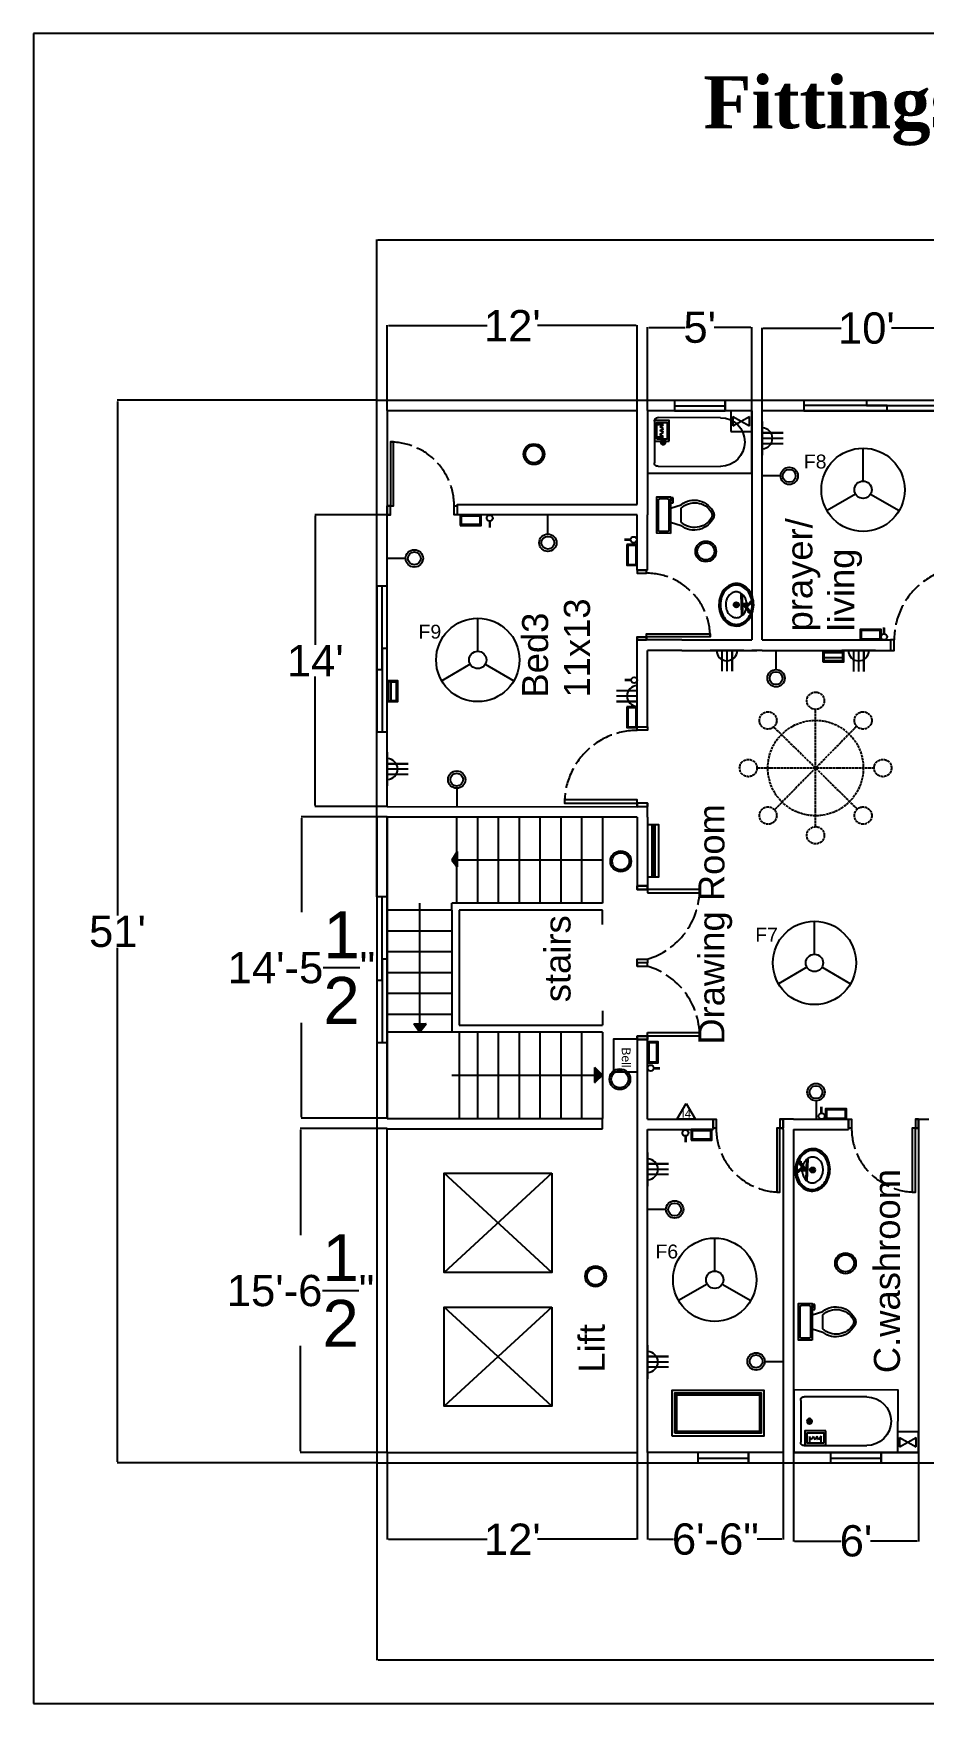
# Model space of a CAD drawing. Header units: inches. Extents: x -412 to 20037, y 548 to 16595.
# Drawn here: x 4946 to 5459, y 10274 to 11236 of the extents above; entities that cross this region are included whole.
import ezdxf
from ezdxf.enums import TextEntityAlignment as Align

# ---------------------------------------------------------------- set-up
doc = ezdxf.new("R2010")
doc.units = ezdxf.units.IN
doc.header["$MEASUREMENT"] = 0
doc.linetypes.add('ACAD_ISO02W100', pattern=[15, 12, -3])
doc.layers.get('Defpoints').update_dxf_attribs({"color": 6})
for name, color, linetype in [('bath', 4, 'Continuous'), ('light_dwgmodels.com', 250, 'ACAD_ISO02W100'), ('www.linecad.com', 7, 'Continuous')]:
    doc.layers.add(name, color=color, linetype=linetype)
doc.layers.add('block cover', color=7, linetype='Continuous', lineweight=30)
doc.layers.add('text', color=140, linetype='Continuous', lineweight=9)
doc.styles.add('Arial', font='arial.ttf')
doc.styles.get("Standard").update_dxf_attribs({"font": 'arial.ttf'})
doc.dimstyles.new('Copy of civil layout', dxfattribs={"dimtxt": 18, "dimasz": 0.625, "dimexe": 0.18, "dimexo": 0.0625, "dimgap": 0.09, "dimtad": 0, "dimtih": 1, "dimtoh": 1, "dimdec": 1, "dimzin": 0, "dimdsep": 46, "dimlunit": 4, "dimtxsty": 'Standard', "dimcen": 0.09, "dimclrd": 6, "dimclre": 256, "dimclrt": 256, "dimadec": 0, "dimazin": 0, "dimtfac": 1.5, "dimtdec": 1, "dimtofl": 0, "dimtmove": 0, "dimatfit": 0, "dimfxl": 1, "dimtolj": 1, "dimtzin": 0, "dimlwe": -1, "dimarcsym": 0})
pattern_1 = [(315, (5134.6176, 11022.71422), (0.091289, 0.091289), [])]

# ---------------------------------------------------------------- blocks, each defined once
blk = doc.blocks.new('Bath Tub - 26 x 60 in.')
for p, q in [((8, -18), (10, -18)), ((9, -17), (9, -19))]:
    blk.add_line(p, q)
blk.add_lwpolyline([(0, -36), (0, 0), (60, 0), (60, -36)], close=True)
for points in [[(4, -30), (4, -6)], [(6, -4), (42, -4)], [(42, -32), (6, -32)]]:
    blk.add_lwpolyline(points)
for radius in [1.5, 1]:
    blk.add_circle((9, -18), radius)
for centre, radius, start, end in [((5.75, -5.75), 1.77, 81.8699, 188.1301), ((42, -18), 14, 270, 90), ((5.75, -30.25), 1.77, 171.8699, 278.1301)]:
    blk.add_arc(centre, radius, start, end)
blk = doc.blocks.new('Toilet - top')
for p, q in [((-10, -8.5), (-8, -8.5)), ((-10, -9.5), (-10, -8.5)), ((-7, -9.5), (-10, -9.5)), ((-8, -8.5), (-8, -8)), ((-7, -8), (-7, -9.5)), ((-4, -8), (-6, -14)), ((4, -8), (6, -14)), ((9.5, -6), (9.5, -2)), ((4, -14), (-4, -14))]:
    blk.add_line(p, q)
blk.add_lwpolyline([(10.5, -8), (10.5, 0), (-10.5, 0), (-10.5, -8)], close=True)
for points in [[(-9.5, -2), (-9.5, -6)], [(8.5, -1), (-8.5, -1)], [(-8.5, -7), (8.5, -7)]]:
    blk.add_lwpolyline(points)
for centre, radius, start, end in [((-8.62, -1.88), 0.884, 81.8699, 188.1301), ((-8.62, -6.12), 0.884, 171.8699, 278.1301), ((8.62, -1.88), 0.884, 351.8699, 98.1301), ((8.62, -6.12), 0.884, 261.8699, 8.1301), ((3.52, -21.58), 12.17, 141.46911, 247.97143), ((4.2, -21.82), 11.33, 136.36773, 238.94682), ((-3.52, -21.58), 12.17, 292.02843, 38.53071), ((-4.2, -21.82), 11.33, 301.05301, 43.63209), ((0, -27.88), 4, 245.73182, 294.26817), ((0, -29), 4, 254.86053, 285.13947)]:
    blk.add_arc(centre, radius, start, end)
blk = doc.blocks.new('Sink - Oval top')
for p, q in [((-1, 0), (1, 0)), ((0, 1), (0, -1))]:
    blk.add_line(p, q)
at = {"linetype": 'Continuous'}
for points in [[(-12.23, 0.39, 0.117634), (-11.46, -3.36, 0.104469), (-8.88, -6.8, 0.090016), (-5.08, -9.07, 0.08192), (-0.32, -10.02, 0.08192), (4.49, -9.38, 0.090016), (8.42, -7.36, 0.104469), (11.22, -4.09, 0.117634), (12.23, -0.39, 0.117634), (11.46, 3.36, 0.104469), (8.88, 6.8, 0.090016), (5.08, 9.07, 0.08192), (0.32, 10.02, 0.08192), (-4.49, 9.38, 0.090016), (-8.42, 7.36, 0.104469), (-11.22, 4.09, 0.117634)], [(-11.29, 0.16, 0.118622), (-10.52, -3.25, 0.104678), (-8.07, -6.36, 0.089562), (-4.54, -8.37, 0.081185), (-0.13, -9.15, 0.081185), (4.3, -8.49, 0.089562), (7.89, -6.58, 0.104678), (10.42, -3.55, 0.118622), (11.29, -0.16, 0.118622), (10.52, 3.25, 0.104678), (8.07, 6.36, 0.089562), (4.54, 8.37, 0.081185), (0.13, 9.15, 0.081185), (-4.3, 8.49, 0.089562), (-7.89, 6.58, 0.104678), (-10.42, 3.55, 0.118622)], [(-7.42, 0.08, 0.118283), (-6.91, -2.17, 0.104607), (-5.29, -4.21, 0.089718), (-2.97, -5.53, 0.081436), (-0.07, -6.04, 0.081436), (2.84, -5.59, 0.089718), (5.2, -4.33, 0.104607), (6.86, -2.32, 0.118283), (7.42, -0.08, 0.118283), (6.91, 2.17, 0.104607), (5.29, 4.21, 0.089718), (2.97, 5.53, 0.081436), (0.07, 6.04, 0.081436), (-2.84, 5.59, 0.089718), (-5.2, 4.33, 0.104607), (-6.86, 2.32, 0.118283)]]:
    blk.add_lwpolyline(points, format="xyb", close=True, dxfattribs=at)
for radius in [1.5, 1]:
    blk.add_circle((0, 0), radius)
blk = doc.blocks.new('Faucet - single handle front')
for p, q in [((-2, 6), (-2, 5.5)), ((-1, 6), (-2, 6)), ((-0.5, 4), (-2, 5.5)), ((-2, 5.5), (-1, 5.5)), ((-1, 5.5), (-1, 6)), ((0.5, 4), (-1, 6)), ((-1, 5.5), (0.5, 4)), ((-0.75, 3), (0.75, 3)), ((-0.75, 0.5), (-0.75, 3)), ((-0.75, 1), (0.75, 1)), ((-0.5, 4), (0.5, 4)), ((-0.25, 2), (3.75, 5)), ((3.75, 4.5), (-0.25, 1.5)), ((-0.25, 1.5), (-0.25, 2)), ((0.75, 1.5), (-0.25, 1.5)), ((0.75, 1.5), (4.08742, 4.003)), ((0.75, 3), (0.75, 2.7386)), ((0.75, 1.5), (0.75, 0.5)), ((3.75, 4.5), (3.75, 5)), ((3.75, 5), (4.75, 5)), ((3.75, 4), (3.75, 4.5)), ((4.75, 4.5), (3.75, 4.5)), ((4.75, 4), (3.75, 4)), ((4.75, 5), (4.75, 4.5)), ((4.75, 4.5), (4.75, 4))]:
    blk.add_line(p, q)
blk.add_lwpolyline([(-6, 0), (-6, 0.5), (6, 0.5), (6, 0)], close=True)
for centre, start, end in [((1.25426, 3.0302), 151.0646, 180.8629), ((-1.25426, 3.0302), 359.1371, 28.93536)]:
    blk.add_arc(centre, 2.00448, start, end)
blk = doc.blocks.new('chandelier')
at = {"color": 0}
for p, q in [((0, -270), (0, 270)), ((192.6, -189.3), (-192.6, 189.3)), ((189.3, 192.6), (-189.3, -192.6)), ((270, 0), (-270, 0))]:
    blk.add_line(p, q, dxfattribs=at)
for centre, radius in [((0, 310), 40), ((-219.2, 219.2), 40), ((219.2, 219.2), 40), ((0, 0), 220), ((-310, 0), 40), ((310, 0), 40), ((-219.2, -219.2), 40), ((219.2, -219.2), 40), ((0, -310), 40)]:
    blk.add_circle(centre, radius, dxfattribs=at)
blk = doc.blocks.new('*D99')
at = {"transparency": 16777216}
for p, q in [((5143.5, 11024.2), (5143.5, 11116.82)), ((5959.5, 11024.2), (5959.5, 11116.82))]:
    blk.add_line(p, q, dxfattribs=at)
at = {"color": 6, "lineweight": -2, "transparency": 16777216}
for p, q in [((5144.12, 11116.64), (5536.09, 11116.64)), ((5958.88, 11116.64), (5566.91, 11116.64))]:
    blk.add_line(p, q, dxfattribs=at)
at = {"color": 6, "transparency": 16777216}
for points in [[(5144.12, 11116.74), (5144.12, 11116.53), (5143.5, 11116.64)], [(5958.88, 11116.74), (5958.88, 11116.53), (5959.5, 11116.64)]]:
    blk.add_solid(points, dxfattribs=at)
at = {"layer": 'Defpoints', "color": 0, "transparency": 16777216}
for p in [(5959.5, 11116.64), (5143.5, 11024.14), (5959.5, 11024.14)]:
    blk.add_point(p, dxfattribs=at)
at = {"transparency": 16777216, "insert": (5551.5, 11116.64), "char_height": 18, "attachment_point": 5}
blk.add_mtext("\\A1;68'", dxfattribs=at)
blk = doc.blocks.new('*D221')
at = {"transparency": 16777216}
for p, q in [((5143.44, 11024.2), (4993.82, 11024.2)), ((5143.44, 10412.2), (4993.82, 10412.2))]:
    blk.add_line(p, q, dxfattribs=at)
at = {"color": 6, "lineweight": -2, "transparency": 16777216}
for p, q in [((4994, 11023.58), (4994, 10727.48)), ((4994, 10412.83), (4994, 10708.92))]:
    blk.add_line(p, q, dxfattribs=at)
at = {"color": 6, "transparency": 16777216}
for points in [[(4993.9, 11023.58), (4994.1, 11023.58), (4994, 11024.2)], [(4993.9, 10412.83), (4994.1, 10412.83), (4994, 10412.2)]]:
    blk.add_solid(points, dxfattribs=at)
at = {"layer": 'Defpoints', "color": 0, "transparency": 16777216}
for p in [(5143.5, 11024.2), (4994, 10412.2), (5143.5, 10412.2)]:
    blk.add_point(p, dxfattribs=at)
at = {"transparency": 16777216, "insert": (4994, 10718.2), "char_height": 18, "attachment_point": 5}
blk.add_mtext("\\A1;51'", dxfattribs=at)
blk = doc.blocks.new('*D222')
at = {"transparency": 16777216}
for p, q in [((5149.44, 10958.2), (5107.82, 10958.2)), ((5149.44, 10790.2), (5107.82, 10790.2))]:
    blk.add_line(p, q, dxfattribs=at)
at = {"color": 6, "lineweight": -2, "transparency": 16777216}
for p, q in [((5108, 10957.58), (5108, 10883.33)), ((5108, 10790.83), (5108, 10865.07))]:
    blk.add_line(p, q, dxfattribs=at)
at = {"color": 6, "transparency": 16777216}
for points in [[(5107.9, 10957.58), (5108.1, 10957.58), (5108, 10958.2)], [(5107.9, 10790.83), (5108.1, 10790.83), (5108, 10790.2)]]:
    blk.add_solid(points, dxfattribs=at)
at = {"layer": 'Defpoints', "color": 0, "transparency": 16777216}
for p in [(5149.5, 10958.2), (5108, 10790.2), (5149.5, 10790.2)]:
    blk.add_point(p, dxfattribs=at)
at = {"transparency": 16777216, "insert": (5108, 10874.2), "char_height": 18, "attachment_point": 5}
blk.add_mtext("\\A1;14'", dxfattribs=at)
blk = doc.blocks.new('*D223')
at = {"transparency": 16777216}
for p, q in [((5149.44, 10784.2), (5099.82, 10784.2)), ((5149.44, 10610.69), (5099.82, 10610.69))]:
    blk.add_line(p, q, dxfattribs=at)
at = {"color": 6, "lineweight": -2, "transparency": 16777216}
for p, q in [((5100, 10783.57), (5100, 10729.3)), ((5100, 10611.31), (5100, 10665.59))]:
    blk.add_line(p, q, dxfattribs=at)
at = {"color": 6, "transparency": 16777216}
for points in [[(5099.9, 10783.57), (5100.1, 10783.57), (5100, 10784.2)], [(5099.9, 10611.31), (5100.1, 10611.31), (5100, 10610.69)]]:
    blk.add_solid(points, dxfattribs=at)
at = {"layer": 'Defpoints', "color": 0, "transparency": 16777216}
for p in [(5149.5, 10784.2), (5100, 10610.69), (5149.5, 10610.69)]:
    blk.add_point(p, dxfattribs=at)
at = {"transparency": 16777216, "insert": (5100, 10697.44), "char_height": 18, "attachment_point": 5}
blk.add_mtext('\\A1;14\'-5{\\H1.5x;\\S1/2;}"', dxfattribs=at)
blk = doc.blocks.new('*D224')
at = {"transparency": 16777216}
for p, q in [((5149.44, 10604.69), (5099.32, 10604.69)), ((5149.44, 10418.2), (5099.32, 10418.2))]:
    blk.add_line(p, q, dxfattribs=at)
at = {"color": 6, "lineweight": -2, "transparency": 16777216}
for p, q in [((5099.5, 10604.06), (5099.5, 10543.3)), ((5099.5, 10418.83), (5099.5, 10479.59))]:
    blk.add_line(p, q, dxfattribs=at)
at = {"color": 6, "transparency": 16777216}
for points in [[(5099.4, 10604.06), (5099.6, 10604.06), (5099.5, 10604.69)], [(5099.4, 10418.83), (5099.6, 10418.83), (5099.5, 10418.2)]]:
    blk.add_solid(points, dxfattribs=at)
at = {"layer": 'Defpoints', "color": 0, "transparency": 16777216}
for p in [(5149.5, 10604.69), (5099.5, 10418.2), (5149.5, 10418.2)]:
    blk.add_point(p, dxfattribs=at)
at = {"transparency": 16777216, "insert": (5099.5, 10511.44), "char_height": 18, "attachment_point": 5}
blk.add_mtext('\\A1;15\'-6{\\H1.5x;\\S1/2;}"', dxfattribs=at)
blk = doc.blocks.new('*D225')
at = {"transparency": 16777216}
for p, q in [((5149.5, 11018.26), (5149.5, 11067.38)), ((5293.5, 11018.26), (5293.5, 11067.38))]:
    blk.add_line(p, q, dxfattribs=at)
at = {"color": 6, "lineweight": -2, "transparency": 16777216}
for p, q in [((5150.13, 11067.2), (5206.98, 11067.2)), ((5292.88, 11067.2), (5236.02, 11067.2))]:
    blk.add_line(p, q, dxfattribs=at)
at = {"color": 6, "transparency": 16777216}
for points in [[(5150.13, 11067.3), (5150.13, 11067.1), (5149.5, 11067.2)], [(5292.88, 11067.3), (5292.88, 11067.1), (5293.5, 11067.2)]]:
    blk.add_solid(points, dxfattribs=at)
at = {"layer": 'Defpoints', "color": 0, "transparency": 16777216}
for p in [(5293.5, 11067.2), (5149.5, 11018.2), (5293.5, 11018.2)]:
    blk.add_point(p, dxfattribs=at)
at = {"transparency": 16777216, "insert": (5221.5, 11067.2), "char_height": 18, "attachment_point": 5}
blk.add_mtext("\\A1;12'", dxfattribs=at)
blk = doc.blocks.new('*D226')
at = {"transparency": 16777216}
for p, q in [((5299.5, 11018.26), (5299.5, 11066.38)), ((5359.5, 11018.26), (5359.5, 11066.38))]:
    blk.add_line(p, q, dxfattribs=at)
at = {"color": 6, "lineweight": -2, "transparency": 16777216}
for p, q in [((5300.13, 11066.2), (5321.13, 11066.2)), ((5358.88, 11066.2), (5337.87, 11066.2))]:
    blk.add_line(p, q, dxfattribs=at)
at = {"color": 6, "transparency": 16777216}
for points in [[(5300.13, 11066.3), (5300.13, 11066.1), (5299.5, 11066.2)], [(5358.88, 11066.3), (5358.88, 11066.1), (5359.5, 11066.2)]]:
    blk.add_solid(points, dxfattribs=at)
at = {"layer": 'Defpoints', "color": 0, "transparency": 16777216}
for p in [(5359.5, 11066.2), (5299.5, 11018.2), (5359.5, 11018.2)]:
    blk.add_point(p, dxfattribs=at)
at = {"transparency": 16777216, "insert": (5329.5, 11066.2), "char_height": 18, "attachment_point": 5}
blk.add_mtext("\\A1;5'", dxfattribs=at)
blk = doc.blocks.new('*D227')
at = {"transparency": 16777216}
for p, q in [((5365.5, 11018.26), (5365.5, 11065.88)), ((5485.49, 11018.26), (5485.49, 11065.88))]:
    blk.add_line(p, q, dxfattribs=at)
at = {"color": 6, "lineweight": -2, "transparency": 16777216}
for p, q in [((5366.13, 11065.7), (5410.98, 11065.7)), ((5484.87, 11065.7), (5440.01, 11065.7))]:
    blk.add_line(p, q, dxfattribs=at)
at = {"color": 6, "transparency": 16777216}
for points in [[(5366.13, 11065.8), (5366.13, 11065.6), (5365.5, 11065.7)], [(5484.87, 11065.8), (5484.87, 11065.6), (5485.49, 11065.7)]]:
    blk.add_solid(points, dxfattribs=at)
at = {"layer": 'Defpoints', "color": 0, "transparency": 16777216}
for p in [(5485.49, 11065.7), (5365.5, 11018.2), (5485.49, 11018.2)]:
    blk.add_point(p, dxfattribs=at)
at = {"transparency": 16777216, "insert": (5425.5, 11065.7), "char_height": 18, "attachment_point": 5}
blk.add_mtext("\\A1;10'", dxfattribs=at)
blk = doc.blocks.new('*D230')
at = {"transparency": 16777216}
for p, q in [((5149.5, 10418.14), (5149.5, 10368.02)), ((5293.5, 10418.14), (5293.5, 10368.02))]:
    blk.add_line(p, q, dxfattribs=at)
at = {"color": 6, "lineweight": -2, "transparency": 16777216}
for p, q in [((5150.13, 10368.2), (5206.98, 10368.2)), ((5292.88, 10368.2), (5236.02, 10368.2))]:
    blk.add_line(p, q, dxfattribs=at)
at = {"color": 6, "transparency": 16777216}
for points in [[(5150.13, 10368.3), (5150.13, 10368.1), (5149.5, 10368.2)], [(5292.88, 10368.3), (5292.88, 10368.1), (5293.5, 10368.2)]]:
    blk.add_solid(points, dxfattribs=at)
at = {"layer": 'Defpoints', "color": 0, "transparency": 16777216}
for p in [(5149.5, 10418.2), (5293.5, 10418.2), (5293.5, 10368.2)]:
    blk.add_point(p, dxfattribs=at)
at = {"transparency": 16777216, "insert": (5221.5, 10368.2), "char_height": 18, "attachment_point": 5}
blk.add_mtext("\\A1;12'", dxfattribs=at)
blk = doc.blocks.new('*D231')
at = {"transparency": 16777216}
for p, q in [((5299.5, 10418.14), (5299.5, 10368.02)), ((5377.5, 10418.14), (5377.5, 10368.02))]:
    blk.add_line(p, q, dxfattribs=at)
at = {"color": 6, "lineweight": -2, "transparency": 16777216}
for p, q in [((5300.13, 10368.2), (5314.44, 10368.2)), ((5376.88, 10368.2), (5362.56, 10368.2))]:
    blk.add_line(p, q, dxfattribs=at)
at = {"color": 6, "transparency": 16777216}
for points in [[(5300.13, 10368.3), (5300.13, 10368.1), (5299.5, 10368.2)], [(5376.88, 10368.3), (5376.88, 10368.1), (5377.5, 10368.2)]]:
    blk.add_solid(points, dxfattribs=at)
at = {"layer": 'Defpoints', "color": 0, "transparency": 16777216}
for p in [(5299.5, 10418.2), (5377.5, 10418.2), (5299.5, 10368.2)]:
    blk.add_point(p, dxfattribs=at)
at = {"transparency": 16777216, "insert": (5338.5, 10368.2), "char_height": 18, "attachment_point": 5}
blk.add_mtext('\\A1;6\'-6"', dxfattribs=at)
blk = doc.blocks.new('*D232')
at = {"transparency": 16777216}
for p, q in [((5383.5, 10418.14), (5383.5, 10366.98)), ((5455.5, 10418.14), (5455.5, 10366.98))]:
    blk.add_line(p, q, dxfattribs=at)
at = {"color": 6, "lineweight": -2, "transparency": 16777216}
for p, q in [((5384.13, 10367.16), (5411.08, 10367.16)), ((5454.88, 10367.16), (5427.92, 10367.16))]:
    blk.add_line(p, q, dxfattribs=at)
at = {"color": 6, "transparency": 16777216}
for points in [[(5384.13, 10367.26), (5384.13, 10367.05), (5383.5, 10367.16)], [(5454.88, 10367.26), (5454.88, 10367.05), (5455.5, 10367.16)]]:
    blk.add_solid(points, dxfattribs=at)
at = {"layer": 'Defpoints', "color": 0, "transparency": 16777216}
for p in [(5383.5, 10418.2), (5455.5, 10418.2), (5383.5, 10367.16)]:
    blk.add_point(p, dxfattribs=at)
at = {"transparency": 16777216, "insert": (5419.5, 10367.16), "char_height": 18, "attachment_point": 5}
blk.add_mtext("\\A1;6'", dxfattribs=at)
blk = doc.blocks.new('*D236')
at = {"transparency": 16777216}
for p, q in [((5143.5, 10412.14), (5143.5, 10298.52)), ((5959.5, 10412.14), (5959.5, 10298.52))]:
    blk.add_line(p, q, dxfattribs=at)
at = {"color": 6, "lineweight": -2, "transparency": 16777216}
for p, q in [((5144.13, 10298.7), (5536.09, 10298.7)), ((5958.88, 10298.7), (5566.91, 10298.7))]:
    blk.add_line(p, q, dxfattribs=at)
at = {"color": 6, "transparency": 16777216}
for points in [[(5144.13, 10298.8), (5144.13, 10298.6), (5143.5, 10298.7)], [(5958.88, 10298.8), (5958.88, 10298.6), (5959.5, 10298.7)]]:
    blk.add_solid(points, dxfattribs=at)
at = {"layer": 'Defpoints', "color": 0, "transparency": 16777216}
for p in [(5143.5, 10412.2), (5959.5, 10412.2), (5959.5, 10298.7)]:
    blk.add_point(p, dxfattribs=at)
at = {"transparency": 16777216, "insert": (5551.5, 10298.7), "char_height": 18, "attachment_point": 5}
blk.add_mtext("\\A1;68'", dxfattribs=at)

msp = doc.modelspace()

# ---------------------------------------------------------------- hatches: boundary and pattern name
h = msp.add_hatch()
h.set_pattern_fill('ANSI31', color=256, scale=1.032817, angle=-90)
h.set_pattern_definition(pattern_1)
h.paths.add_polyline_path([(5189.69, 10755.49), (5189.69, 10759.34), (5186.68, 10759.34)])
h.paths.add_polyline_path([(5189.69, 10759.34), (5189.69, 10764.34), (5186.68, 10759.34)])
h = msp.add_hatch()
h.set_pattern_fill('ANSI31', color=256, scale=1.032817, angle=-90)
h.set_pattern_definition(pattern_1)
h.paths.add_polyline_path([(5171.82, 10665.14), (5168.09, 10665.14), (5168.09, 10660.2)])
h.paths.add_polyline_path([(5168.09, 10660.2), (5168.09, 10665.14), (5164.71, 10665.14)])
h = msp.add_hatch()
h.set_pattern_fill('ANSI31', color=256, scale=1.032817, angle=-90)
h.set_pattern_definition(pattern_1)
h.paths.add_polyline_path([(5273.44, 10635.41), (5269.13, 10639.87), (5269.13, 10635.41)])
h.paths.add_polyline_path([(5273.44, 10635.41), (5269.13, 10635.41), (5269.13, 10631.22)])

# ---------------------------------------------------------------- linework, layer by layer
for p, q in [((4945.57, 11235.51), (4945.57, 10273.52)), ((5959.5, 11024.14), (5143.5, 11024.14)), ((5143.5, 10738.27), (5143.5, 11024.14)), ((5149.5, 11018.14), (5149.5, 10964.14)), ((5293.5, 11018.14), (5149.5, 11018.14)), ((5293.5, 10964.14), (5293.5, 11018.14)), ((5359.5, 11018.14), (5299.5, 11018.14)), ((5299.5, 11018.14), (5299.5, 10958.14)), ((5359.5, 11018.14), (5359.5, 10886.14)), ((5485.49, 11018.14), (5365.5, 11018.14)), ((5365.5, 10886.14), (5365.5, 11018.14)), ((5365.5, 11012.03), (5365.5, 10992.64)), ((5365.5, 11005.4), (5377.5, 11005.4)), ((5365.5, 11002.33), (5377.5, 11002.33)), ((5423.63, 10977.64), (5423.63, 10996.64)), ((5419.3, 10970.14), (5402.85, 10960.64)), ((5427.96, 10970.14), (5444.41, 10960.64)), ((5149.5, 10964.14), (5149.5, 10963.39)), ((5149.5, 10790.14), (5149.5, 10958.14)), ((5189.8, 10963.39), (5189.8, 10964.14)), ((5189.8, 10964.14), (5293.5, 10964.14)), ((5293.5, 10958.14), (5189.8, 10958.14)), ((5293.5, 10926.44), (5293.5, 10958.14)), ((5299.5, 10926.44), (5299.5, 10958.14)), ((5208.28, 10954.63), (5208.28, 10951.02)), ((5208.66, 10954.6), (5208.66, 10950.98)), ((5289.68, 10943.72), (5286.07, 10943.72)), ((5289.72, 10944.1), (5286.1, 10944.1)), ((5293.5, 10926.44), (5299.5, 10926.44)), ((5201.63, 10879.64), (5201.63, 10898.64)), ((5435.63, 10889.65), (5435.63, 10893.27)), ((5436.01, 10889.62), (5436.01, 10893.23)), ((5293.5, 10836.13), (5293.5, 10886.14)), ((5299.5, 10886.14), (5298.76, 10886.14)), ((5299.48, 10836.14), (5299.5, 10880.14)), ((5319.2, 10886.14), (5299.5, 10886.14)), ((5319.2, 10880.14), (5299.5, 10880.14)), ((5319.2, 10886.14), (5359.5, 10886.14)), ((5319.2, 10880.14), (5362.5, 10880.14)), ((5354.89, 10880.14), (5335.5, 10880.14)), ((5345.19, 10880.14), (5345.19, 10868.14)), ((5348.26, 10880.14), (5348.26, 10868.14)), ((5365.5, 10880.14), (5359.5, 10880.14)), ((5365.5, 10886.14), (5439.49, 10886.14)), ((5365.5, 10880.14), (5439.5, 10880.14)), ((5197.3, 10872.14), (5180.85, 10862.64)), ((5205.96, 10872.14), (5222.41, 10862.64)), ((5395.08, 10880.08), (5438.38, 10880.08)), ((5430.77, 10880.07), (5411.38, 10880.07)), ((5421.07, 10880.08), (5421.07, 10868.08)), ((5424.13, 10880.08), (5424.13, 10868.08)), ((5289.98, 10862.86), (5286.36, 10862.86)), ((5290.01, 10863.24), (5286.4, 10863.24)), ((5293.5, 10844.14), (5293.5, 10863.53)), ((5293.5, 10853.83), (5281.5, 10853.83)), ((5293.5, 10850.77), (5281.5, 10850.77)), ((5149.5, 10821.53), (5149.5, 10802.14)), ((5149.5, 10814.9), (5161.5, 10814.9)), ((5149.5, 10811.83), (5161.5, 10811.83)), ((5143.5, 10784.14), (5143.5, 10736.23)), ((5149.5, 10790.14), (5293.5, 10790.13)), ((5149.5, 10784.14), (5149.5, 10610.62)), ((5273.44, 10784.14), (5149.5, 10784.14)), ((5189.44, 10784.14), (5189.44, 10734.56)), ((5201.44, 10784.11), (5201.44, 10734.56)), ((5213.44, 10784.11), (5213.44, 10734.56)), ((5225.44, 10784.11), (5225.44, 10734.56)), ((5237.44, 10784.11), (5237.44, 10734.56)), ((5249.44, 10784.14), (5249.44, 10734.56)), ((5249.44, 10784.11), (5249.44, 10734.56)), ((5261.44, 10784.14), (5261.44, 10734.56)), ((5273.44, 10784.14), (5273.44, 10734.56)), ((5293.5, 10784.14), (5273.44, 10784.14)), ((5273.44, 10784.11), (5273.44, 10734.56)), ((5293.5, 10784.14), (5293.5, 10744.58)), ((5299.5, 10784.14), (5299.5, 10790.14)), ((5299.5, 10784.14), (5299.5, 10744.51)), ((5189.69, 10764.34), (5186.68, 10759.34)), ((5273.44, 10759.34), (5186.68, 10759.34)), ((5186.68, 10759.34), (5189.69, 10755.49)), ((5189.69, 10764.34), (5189.69, 10755.49)), ((5293.5, 10744.58), (5293.5, 10744.51)), ((5186.68, 10730.43), (5149.5, 10730.43)), ((5168.09, 10734.56), (5168.09, 10660.2)), ((5189.44, 10734.56), (5186.68, 10734.56)), ((5186.68, 10730.43), (5186.68, 10734.56)), ((5186.68, 10730.43), (5186.68, 10660.2)), ((5273.44, 10734.56), (5189.44, 10734.56)), ((5190.81, 10730.43), (5190.81, 10664.33)), ((5273.44, 10730.43), (5190.81, 10730.43)), ((5273.44, 10722.17), (5273.44, 10730.43)), ((5186.68, 10718.43), (5149.5, 10718.43)), ((5395.63, 10705.14), (5395.63, 10724.14)), ((5186.68, 10706.43), (5149.5, 10706.43)), ((5391.3, 10697.64), (5374.85, 10688.14)), ((5399.96, 10697.64), (5416.41, 10688.14)), ((5186.68, 10694.43), (5149.5, 10694.43)), ((5186.68, 10682.43), (5149.5, 10682.43)), ((5186.68, 10670.43), (5149.5, 10670.43)), ((5273.44, 10672.59), (5273.44, 10664.33)), ((5186.68, 10660.2), (5149.5, 10660.2)), ((5168.09, 10660.2), (5164.71, 10665.14)), ((5164.71, 10665.14), (5171.82, 10665.14)), ((5168.09, 10660.2), (5171.82, 10665.14)), ((5273.44, 10660.2), (5186.68, 10660.2)), ((5190.81, 10664.33), (5273.44, 10664.33)), ((5190.81, 10660.2), (5190.81, 10610.62)), ((5201.44, 10660.2), (5201.44, 10610.62)), ((5213.44, 10660.2), (5213.44, 10610.62)), ((5225.44, 10660.2), (5225.44, 10610.62)), ((5237.44, 10660.2), (5237.44, 10610.62)), ((5249.44, 10660.2), (5249.44, 10610.62)), ((5261.44, 10660.2), (5261.44, 10610.62)), ((5273.44, 10660.2), (5273.44, 10610.62)), ((5143.5, 10654.27), (5143.5, 10616.62)), ((5293.5, 10656.02), (5293.5, 10418.14)), ((5299.5, 10610.14), (5299.5, 10656.02)), ((5273.44, 10635.41), (5269.13, 10639.87)), ((5269.13, 10631.22), (5269.13, 10639.87)), ((5302.99, 10639.7), (5306.61, 10639.7)), ((5186.68, 10635.41), (5273.44, 10635.41)), ((5273.44, 10635.41), (5269.13, 10631.22)), ((5302.96, 10639.32), (5306.58, 10639.32)), ((5143.5, 10616.62), (5143.5, 10604.62)), ((5399.55, 10613.62), (5399.55, 10617.24)), ((5399.93, 10613.59), (5399.93, 10617.21)), ((5143.5, 10604.62), (5143.5, 10418.14)), ((5149.5, 10610.62), (5273.44, 10610.62)), ((5149.5, 10604.62), (5273.44, 10604.62)), ((5149.5, 10418.14), (5149.5, 10604.62)), ((5273.44, 10604.62), (5273.44, 10610.62)), ((5299.5, 10610.14), (5337.2, 10610.14)), ((5299.5, 10418.14), (5299.5, 10604.14)), ((5299.5, 10604.14), (5337.2, 10604.14)), ((5337.2, 10610.14), (5337.2, 10604.14)), ((5383.5, 10610.14), (5377.5, 10610.14)), ((5377.5, 10604.14), (5377.5, 10604.88)), ((5377.5, 10604.14), (5377.5, 10418.14)), ((5383.5, 10610.14), (5415.2, 10610.14)), ((5383.5, 10604.14), (5415.2, 10604.14)), ((5383.5, 10604.14), (5383.5, 10418.14)), ((5415.2, 10610.14), (5415.2, 10604.14)), ((5455.5, 10610.14), (5455.5, 10454.14)), ((5455.5, 10610.14), (5461.5, 10610.14)), ((5321.03, 10600.53), (5321.03, 10596.92)), ((5321.41, 10600.5), (5321.41, 10596.88)), ((5299.5, 10591.03), (5299.5, 10571.64)), ((5299.5, 10584.4), (5311.5, 10584.4)), ((5244.24, 10579), (5182.28, 10521.91)), ((5244.24, 10521.91), (5182.28, 10579)), ((5299.5, 10581.33), (5311.5, 10581.33)), ((5338.13, 10522.64), (5338.13, 10541.64)), ((5333.8, 10515.14), (5317.35, 10505.64)), ((5342.46, 10515.14), (5358.91, 10505.64)), ((5244.24, 10501.92), (5182.28, 10444.83)), ((5244.24, 10444.83), (5182.28, 10501.92)), ((5299.5, 10480.03), (5299.5, 10460.64)), ((5299.5, 10473.4), (5311.5, 10473.4)), ((5299.5, 10470.33), (5311.5, 10470.33)), ((5455.5, 10460.14), (5455.5, 10418.14)), ((5143.5, 10418.14), (5143.5, 10412.14)), ((5143.5, 10412.14), (5149.5, 10412.14)), ((5149.5, 10418.14), (5267.44, 10418.14)), ((5149.5, 10412.14), (5273.44, 10412.14)), ((5267.44, 10418.14), (5293.5, 10418.14)), ((5273.44, 10412.14), (5299.5, 10412.14)), ((5377.5, 10418.14), (5299.5, 10418.14)), ((5299.5, 10412.14), (5383.5, 10412.14)), ((5455.5, 10418.14), (5383.5, 10418.14)), ((5383.5, 10412.14), (5959.5, 10412.14))]:
    msp.add_line(p, q)
at = {"color": 143, "true_color": 0x7aafdf}
for p, q in [((5314.88, 11020.92), (5344.12, 11020.92)), ((5328.38, 10414.92), (5357.62, 10414.92)), ((5404.88, 10414.92), (5434.12, 10414.92))]:
    msp.add_line(p, q, dxfattribs=at)
at = {"color": 4}
for p, q in [((5348.66, 11009.44), (5358.19, 11014.81)), ((5348.66, 11014.81), (5358.19, 11009.44)), ((5303.11, 10749.64), (5303.11, 10779.64)), ((5444.66, 10421.44), (5454.19, 10426.81)), ((5444.66, 10426.81), (5454.19, 10421.44))]:
    msp.add_line(p, q, dxfattribs=at)
at = {"color": 1}
for p, q in [((5308.61, 11010.08), (5304.79, 11010.08)), ((5306.58, 11004.55), (5308.68, 11005.75)), ((5306.6, 11006.74), (5308.63, 11007.76)), ((5308.68, 11005.75), (5306.6, 11006.74)), ((5306.67, 11008.99), (5308.61, 11010.08)), ((5308.63, 11007.76), (5306.67, 11008.99)), ((5304.79, 11003.24), (5308.68, 11003.24)), ((5308.68, 11003.24), (5306.58, 11004.55)), ((5393.78, 10425.47), (5392.69, 10427.41)), ((5392.69, 10427.41), (5392.69, 10423.6)), ((5395, 10427.44), (5393.78, 10425.47)), ((5396.03, 10425.41), (5395, 10427.44)), ((5397.02, 10427.48), (5396.03, 10425.41)), ((5398.22, 10425.39), (5397.02, 10427.48)), ((5399.53, 10427.48), (5398.22, 10425.39)), ((5399.53, 10423.6), (5399.53, 10427.48))]:
    msp.add_line(p, q, dxfattribs=at)
at = {"color": 7, "true_color": 0xffffff}
for p, q in [((5376.06, 10980.67), (5365.49, 10980.67)), ((5242, 10947.14), (5242, 10957.7)), ((5160.06, 10933.14), (5149.5, 10933.14)), ((5373.5, 10869.14), (5373.5, 10879.7)), ((5189.5, 10800.7), (5189.5, 10790.14)), ((5396.5, 10620.7), (5396.5, 10610.14)), ((5310.06, 10558.14), (5299.5, 10558.14)), ((5367, 10470.64), (5377.56, 10470.64))]:
    msp.add_line(p, q, dxfattribs=at)
at = {"color": 252, "true_color": 0x939598}
for p, q in [((5302.15, 10749.64), (5302.15, 10779.64)), ((5303.89, 10749.64), (5303.89, 10779.64)), ((5303.89, 10749.64), (5303.89, 10779.64))]:
    msp.add_line(p, q, dxfattribs=at)
at = {"color": 0}
for p, q in [((5316.56, 10610.27), (5321.74, 10619.24)), ((5321.74, 10619.24), (5326.93, 10610.27)), ((5316.56, 10610.27), (5326.93, 10610.27))]:
    msp.add_line(p, q, dxfattribs=at)
for points in [[(4945.57, 10273.52), (6286.73, 10273.52), (6286.73, 11235.51), (4945.57, 11235.51)], [(5377.5, 11005.4), (5365.5, 11005.4), (5365.5, 10999.4), (5377.5, 10999.4)], [(5348.26, 10868.14), (5348.26, 10880.14), (5342.26, 10880.14), (5342.26, 10868.14)], [(5424.13, 10868.08), (5424.13, 10880.08), (5418.13, 10880.08), (5418.13, 10868.08)], [(5281.5, 10850.77), (5293.5, 10850.77), (5293.5, 10856.77), (5281.5, 10856.77)], [(5161.5, 10814.9), (5149.5, 10814.9), (5149.5, 10808.9), (5161.5, 10808.9)], [(5192.76, 10784.11), (5149.38, 10784.14)], [(5293.5, 10698.27), (5293.5, 10702.27)], [(5311.5, 10584.4), (5299.5, 10584.4), (5299.5, 10578.4), (5311.5, 10578.4)], [(5311.5, 10473.4), (5299.5, 10473.4), (5299.5, 10467.4), (5311.5, 10467.4)]]:
    msp.add_lwpolyline(points)
at = {"color": 143, "true_color": 0x7aafdf}
for points in [[(5344.12, 11024.14), (5314.88, 11024.14), (5314.88, 11018.14), (5344.12, 11018.14)], [(5389.5, 11018.14), (5473.5, 11018.14), (5473.5, 11024.14), (5389.5, 11024.14)], [(5389.5, 11018.14), (5437.5, 11018.14), (5437.5, 11021.14), (5389.5, 11021.14)], [(5425.5, 11021.14), (5473.5, 11021.14), (5473.5, 11024.14), (5425.5, 11024.14)], [(5149.5, 10833.2), (5149.5, 10917.2), (5143.5, 10917.2), (5143.5, 10833.2)], [(5146.5, 10869.2), (5146.5, 10917.2), (5143.5, 10917.2), (5143.5, 10869.2)], [(5149.5, 10833.2), (5149.5, 10881.2), (5146.5, 10881.2), (5146.5, 10833.2)], [(5400.78, 10873.95), (5412.21, 10873.95), (5412.21, 10879.32), (5400.78, 10879.32)], [(5149.81, 10862.35), (5149.81, 10850.93), (5155.19, 10850.93), (5155.19, 10862.35)], [(5149.5, 10654.27), (5149.5, 10738.27), (5143.5, 10738.27), (5143.5, 10654.27)], [(5146.5, 10690.27), (5146.5, 10738.27), (5143.5, 10738.27), (5143.5, 10690.27)], [(5149.5, 10654.27), (5149.5, 10702.27), (5146.5, 10702.27), (5146.5, 10654.27)], [(5357.62, 10418.14), (5328.38, 10418.14), (5328.38, 10412.14), (5357.62, 10412.14)], [(5434.12, 10418.14), (5404.88, 10418.14), (5404.88, 10412.14), (5434.12, 10412.14)]]:
    msp.add_lwpolyline(points, close=True, dxfattribs=at)
for points in [[(5344.12, 11024.14), (5344.12, 11024.14), (5344.12, 11018.14), (5344.12, 11018.14)], [(5191.5, 10952.14), (5203.5, 10952.14), (5203.5, 10958.14), (5191.5, 10958.14)], [(5192.08, 10952.77), (5202.96, 10952.77), (5202.96, 10957.51), (5192.08, 10957.51)], [(5287.5, 10941.14), (5287.5, 10929.14), (5293.5, 10929.14), (5293.5, 10941.14)], [(5288.13, 10940.55), (5288.13, 10929.67), (5292.87, 10929.67), (5292.87, 10940.55)], [(5422, 10886.14), (5434, 10886.14), (5434, 10892.14), (5422, 10892.14)], [(5422.58, 10886.77), (5433.46, 10886.77), (5433.46, 10891.51), (5422.58, 10891.51)], [(5400.5, 10873.64), (5412.5, 10873.64), (5412.5, 10879.64), (5400.5, 10879.64)], [(5149.5, 10862.64), (5149.5, 10850.64), (5155.5, 10850.64), (5155.5, 10862.64)], [(5287.5, 10847.64), (5287.5, 10835.64), (5293.5, 10835.64), (5293.5, 10847.64)], [(5288.13, 10847.05), (5288.13, 10836.17), (5292.87, 10836.17), (5292.87, 10847.05)], [(5299.5, 10654.64), (5299.5, 10642.64), (5305.5, 10642.64), (5305.5, 10654.64)], [(5300.13, 10654.05), (5300.13, 10643.17), (5304.87, 10643.17), (5304.87, 10654.05)], [(5402, 10610.14), (5414, 10610.14), (5414, 10616.14), (5402, 10616.14)], [(5402.58, 10610.77), (5413.46, 10610.77), (5413.46, 10615.51), (5402.58, 10615.51)], [(5324.5, 10598.14), (5336.5, 10598.14), (5336.5, 10604.14), (5324.5, 10604.14)], [(5325.08, 10598.77), (5335.96, 10598.77), (5335.96, 10603.51), (5325.08, 10603.51)], [(5244.24, 10579), (5244.24, 10521.91), (5182.28, 10521.91), (5182.28, 10579)], [(5244.24, 10501.92), (5244.24, 10444.83), (5182.28, 10444.83), (5182.28, 10501.92)], [(5357.62, 10418.14), (5357.62, 10418.14), (5357.62, 10412.14), (5357.62, 10412.14)], [(5434.12, 10418.14), (5434.12, 10418.14), (5434.12, 10412.14), (5434.12, 10412.14)]]:
    msp.add_lwpolyline(points, close=True)
at = {"color": 251, "true_color": 0x636466}
for points in [[(5347.5, 11006.14), (5359.5, 11006.14), (5359.5, 11018.14), (5347.5, 11018.14)], [(5311.88, 11000.64), (5311.88, 11012.64), (5303.5, 11012.64), (5303.5, 11000.64)], [(5304.76, 11001.8), (5304.76, 11011.4), (5310.77, 11011.4), (5310.77, 11001.8)], [(5402.13, 10430.68), (5390.13, 10430.68), (5390.13, 10422.3), (5402.13, 10422.3)], [(5400.96, 10423.56), (5391.36, 10423.56), (5391.36, 10429.57), (5400.96, 10429.57)], [(5443.5, 10418.14), (5455.5, 10418.14), (5455.5, 10430.14), (5443.5, 10430.14)]]:
    msp.add_lwpolyline(points, close=True, dxfattribs=at)
at = {"color": 4}
for points in [[(5348.66, 11014.81), (5348.66, 11009.44)], [(5358.19, 11009.44), (5358.19, 11014.81)], [(5444.66, 10426.81), (5444.66, 10421.44)], [(5454.19, 10421.44), (5454.19, 10426.81)]]:
    msp.add_lwpolyline(points, dxfattribs=at)
at = {"color": 240, "true_color": 0xed1f24}
for points in [[(5151.25, 10963.39), (5153, 10963.39), (5153, 11000.19), (5151.25, 11000.19)], [(5149.5, 10958.14), (5151.25, 10958.14), (5151.25, 10963.39), (5149.5, 10963.39)], [(5189.8, 10958.14), (5188.05, 10958.14), (5188.05, 10963.39), (5189.8, 10963.39)], [(5293.5, 10926.44), (5293.5, 10924.69), (5298.76, 10924.69), (5298.76, 10926.44)], [(5293.5, 10886.14), (5293.5, 10887.89), (5298.76, 10887.89), (5298.76, 10886.14)], [(5298.76, 10887.89), (5298.76, 10889.64), (5335.55, 10889.64), (5335.55, 10887.89)], [(5439.5, 10880.14), (5441.5, 10880.14), (5441.49, 10886.14), (5439.49, 10886.14)], [(5299.48, 10836.14), (5299.48, 10834.14), (5293.48, 10834.13), (5293.48, 10836.13)], [(5293.5, 10792.13), (5293.5, 10794.13), (5251.5, 10794.11), (5251.5, 10792.11)], [(5299.5, 10790.14), (5299.5, 10792.14), (5293.5, 10792.13), (5293.5, 10790.13)], [(5293.5, 10744.51), (5293.5, 10742.51), (5299.5, 10742.51), (5299.5, 10744.51)], [(5293.5, 10700.27), (5293.5, 10702.27), (5299.5, 10702.27), (5299.5, 10700.27)], [(5293.5, 10700.27), (5293.5, 10698.27), (5299.5, 10698.27), (5299.5, 10700.27)], [(5293.5, 10656.02), (5293.5, 10658.02), (5299.5, 10658.02), (5299.5, 10656.02)], [(5337.2, 10610.14), (5338.95, 10610.14), (5338.95, 10604.88), (5337.2, 10604.88)], [(5375.75, 10604.88), (5374, 10604.88), (5374, 10568.09), (5375.75, 10568.09)], [(5377.5, 10610.14), (5375.75, 10610.14), (5375.75, 10604.88), (5377.5, 10604.88)], [(5415.2, 10610.14), (5416.95, 10610.14), (5416.95, 10604.88), (5415.2, 10604.88)], [(5453.75, 10604.88), (5452, 10604.88), (5452, 10568.09), (5453.75, 10568.09)], [(5455.5, 10610.14), (5453.75, 10610.14), (5453.75, 10604.88), (5455.5, 10604.88)]]:
    msp.add_lwpolyline(points, close=True, dxfattribs=at)
for points in [[(5151.25, 10958.14), (5149.5, 10958.14), (5149.5, 10963.39), (5153, 10963.39)], [(5187.99, 10963.39), (5189.8, 10963.39), (5189.8, 10958.14), (5188.05, 10958.14)], [(5298.76, 10924.62), (5298.76, 10926.44), (5293.5, 10926.44), (5293.5, 10924.69)], [(5293.5, 10887.89), (5293.5, 10886.14), (5298.76, 10886.14), (5298.76, 10889.64)], [(5441.56, 10886.14), (5439.49, 10886.14), (5439.5, 10880.14), (5441.5, 10880.14)], [(5293.48, 10834.07), (5293.48, 10836.13), (5299.48, 10836.14), (5299.48, 10834.14)], [(5299.5, 10792.14), (5299.5, 10790.14), (5293.5, 10790.13), (5293.5, 10794.13)], [(5293.5, 10742.51), (5293.5, 10744.51), (5299.5, 10744.51), (5299.5, 10740.51)], [(5299.5, 10740.51), (5329.5, 10740.51), (5329.5, 10742.51), (5293.5, 10742.51)], [(5299.5, 10702.33), (5299.5, 10700.27), (5293.5, 10700.27), (5293.5, 10702.27)], [(5299.5, 10698.2), (5299.5, 10700.27), (5293.5, 10700.27), (5293.5, 10698.27)], [(5293.5, 10658.02), (5293.5, 10656.02), (5299.5, 10656.02), (5299.5, 10660.02)], [(5299.5, 10660.02), (5329.5, 10660.02), (5329.5, 10658.02), (5293.5, 10658.02)], [(5339.01, 10604.88), (5337.2, 10604.88), (5337.2, 10610.14), (5338.95, 10610.14)], [(5375.75, 10610.14), (5377.5, 10610.14), (5377.5, 10604.88), (5374, 10604.88)], [(5417.01, 10604.88), (5415.2, 10604.88), (5415.2, 10610.14), (5416.95, 10610.14)], [(5453.75, 10610.14), (5455.5, 10610.14), (5455.5, 10604.88), (5452, 10604.88)]]:
    msp.add_lwpolyline(points, dxfattribs=at)
at = {"color": 4}
for points in [[(5191.78, 10952.45), (5203.21, 10952.45), (5203.21, 10957.82), (5191.78, 10957.82)], [(5287.81, 10940.85), (5287.81, 10929.43), (5293.19, 10929.43), (5293.19, 10940.85)], [(5422.28, 10886.45), (5433.71, 10886.45), (5433.71, 10891.82), (5422.28, 10891.82)], [(5287.81, 10847.35), (5287.81, 10835.93), (5293.19, 10835.93), (5293.19, 10847.35)], [(5299.81, 10654.35), (5299.81, 10642.93), (5305.19, 10642.93), (5305.19, 10654.35)], [(5402.28, 10610.45), (5413.71, 10610.45), (5413.71, 10615.82), (5402.28, 10615.82)], [(5324.78, 10598.45), (5336.21, 10598.45), (5336.21, 10603.82), (5324.78, 10603.82)]]:
    msp.add_lwpolyline(points, close=True, dxfattribs=at)
at = {"color": 1}
for points in [[(5401.08, 10874.27), (5411.96, 10874.27), (5411.96, 10879.01), (5401.08, 10879.01)], [(5401.08, 10879.01), (5411.96, 10879.01), (5411.96, 10875.81), (5401.08, 10875.81)], [(5150.13, 10862.05), (5150.13, 10851.17), (5154.87, 10851.17), (5154.87, 10862.05)], [(5154.87, 10862.05), (5154.87, 10851.17), (5151.67, 10851.17), (5151.67, 10862.05)]]:
    msp.add_lwpolyline(points, close=True, dxfattribs=at)
at = {"color": 252, "true_color": 0x939598}
msp.add_lwpolyline([(5300, 10749.64), (5306, 10749.64), (5306, 10779.64), (5300, 10779.64)], dxfattribs=at)
at = {"color": 0}
msp.add_lwpolyline([(5293.52, 10656.37), (5293.52, 10637.14), (5280, 10637.14), (5280, 10656.37)], close=True, dxfattribs=at)
for centre in [(5234, 10993.14), (5333, 10937.14), (5284, 10758.64), (5283.5, 10633.14), (5269.5, 10519.64), (5413.5, 10527.14)]:
    msp.add_circle(centre, 6)
at = {"color": 4}
for centre, radius in [((5234, 10993.14), 4.93), ((5381.06, 10980.67), 3.69), ((5423.63, 10972.64), 5), ((5208.53, 10956.36), 1.76), ((5242, 10942.14), 3.69), ((5291.44, 10943.85), 1.76), ((5333, 10937.14), 4.93), ((5165.06, 10933.14), 3.69), ((5435.76, 10887.9), 1.76), ((5201.63, 10874.64), 5), ((5291.73, 10862.99), 1.76), ((5373.5, 10864.14), 3.69), ((5189.5, 10805.7), 3.69), ((5284, 10758.64), 4.93), ((5395.63, 10700.14), 5), ((5301.24, 10639.56), 1.76), ((5283.5, 10633.14), 4.93), ((5396.5, 10625.7), 3.69), ((5399.68, 10611.87), 1.76), ((5321.28, 10602.25), 1.76), ((5315.06, 10558.14), 3.69), ((5269.5, 10519.64), 4.93), ((5413.5, 10527.14), 4.93), ((5338.13, 10517.64), 5), ((5362, 10470.64), 3.69)]:
    msp.add_circle(centre, radius, dxfattribs=at)
at = {"color": 251, "true_color": 0x636466}
for centre in [(5423.63, 10972.64), (5201.63, 10874.64), (5395.63, 10700.14), (5338.13, 10517.64)]:
    msp.add_circle(centre, 24, dxfattribs=at)
at = {"color": 7, "true_color": 0xffffff}
for centre in [(5381.06, 10980.67), (5165.06, 10933.14), (5242, 10942.14), (5373.5, 10864.14), (5189.5, 10805.7), (5396.5, 10625.7), (5315.06, 10558.14), (5362, 10470.64)]:
    msp.add_circle(centre, 5, dxfattribs=at)
at = {"color": 4}
for centre, start, end in [((5365.44, 11002.29), 270.92898, 89.07102), ((5345.15, 10880.2), 180.92898, 359.07102), ((5421.03, 10880.14), 180.92898, 359.07102), ((5293.56, 10853.87), 90.92898, 269.07102), ((5149.44, 10811.79), 270.92898, 89.07102), ((5299.44, 10581.29), 270.92898, 89.07102), ((5299.44, 10470.29), 270.92898, 89.07102)]:
    msp.add_arc(centre, 6, start, end, dxfattribs=at)
at = {"color": 240, "linetype": 'ACAD_ISO02W100', "true_color": 0xed1f24}
for centre, radius, start, end in [((5151.25, 10963.39), 36.73, 0, 90), ((5298.76, 10887.89), 36.73, 0, 90), ((5483.49, 10886.18), 41.93, 90.05841, 180.05841), ((5293.5, 10792.13), 41.93, 90.0292, 180.0292), ((5287.5, 10742.51), 41.93, 286.29535, 0), ((5287.5, 10658.02), 41.93, 0, 73.70465), ((5375.75, 10604.88), 36.73, 180, 270), ((5453.75, 10604.88), 36.73, 180, 270)]:
    msp.add_arc(centre, radius, start, end, dxfattribs=at)
at = {"layer": 'block cover'}
msp.add_lwpolyline([(5149.5, 10784.14), (5149.5, 10610.62)], dxfattribs=at)
at = {"layer": 'www.linecad.com'}
for points in [[(5313.62, 10427.61), (5313.62, 10454.06), (5366.5, 10454.06), (5366.5, 10427.61)], [(5315.2, 10429.2), (5315.2, 10452.47), (5364.92, 10452.47), (5364.92, 10429.2)], [(5316, 10429.99), (5316, 10451.68), (5364.12, 10451.68), (5364.12, 10429.99)], [(5316.26, 10430.26), (5316.26, 10451.41), (5363.86, 10451.41), (5363.86, 10430.26)]]:
    msp.add_lwpolyline(points, close=True, dxfattribs=at)

# ---------------------------------------------------------------- block references
at = {"layer": 'bath', "xscale": -1}
for name, p, rotation in [('Bath Tub - 26 x 60 in.', (5299.46, 10982.2), 179.941591661645), ('Toilet - top', (5304.75, 10958.07), 89.97079583082231), ('Toilet - top', (5386.37, 10493.43), 89.97079583082231), ('Bath Tub - 26 x 60 in.', (5383.71, 10418.2), 179.941591661645)]:
    msp.add_blockref(name, p, dxfattribs=dict(at, rotation=rotation))
at = {"layer": 'bath'}
for name, p, rotation in [('Sink - Oval top', (5350.57, 10906.41), 91.21483776212598), ('Faucet - single handle front', (5353.56, 10906.47), 271.2148377621259), ('Sink - Oval top', (5394.53, 10580.89), 267.5801434161955), ('Faucet - single handle front', (5391.53, 10581.02), 87.5801434161955)]:
    msp.add_blockref(name, p, dxfattribs=dict(at, rotation=rotation))
at = {"layer": 'light_dwgmodels.com', "color": 3, "xscale": 0.125, "yscale": 0.125, "zscale": 0.125}
msp.add_blockref('chandelier', (5396.25, 10812.39), dxfattribs=at)

# ---------------------------------------------------------------- texts
for s, p in [('F8', (5389.5, 10984.92)), ('F9', (5167.5, 10886.92)), ('F7', (5361.5, 10712.42)), ('F6', (5304, 10529.92))]:
    msp.add_text(s, height=8).set_placement(p)
for s, height, rotation, p in [('prayer/', 15, 90, (5394.45, 10891.05)), ('living', 15, 90, (5418.55, 10891.05)), ('11x13', 15, 90, (5266.25, 10852.97)), ('Bed3', 15, 90, (5242.16, 10852.97)), ('Drawing Room', 15, 90, (5343.74, 10653.04)), ('stairs', 15, 90, (5255.05, 10677.49)), ('Bell', 5, 270, (5284.62, 10651.49)), ('C.washroom', 15, 90, (5444.85, 10463.84)), ('Lift', 15, 90, (5274.76, 10464.12))]:
    msp.add_text(s, height=height, rotation=rotation).set_placement(p)
at = {"color": 0, "style": 'Arial'}
msp.add_text('I4', height=4.666, dxfattribs=at).set_placement((5321.74, 10613.26), align=Align.MIDDLE_CENTER)
at = {"layer": 'text', "color": 0, "insert": (5331.66, 11210.86), "char_height": 30, "attachment_point": 1}
msp.add_mtext_dynamic_manual_height_columns('{\\fTimes New Roman|b1|i0|c0|p18;Fittings and Fixtures Layout}', width=667.4382, gutter_width=1, heights=[0], dxfattribs=at)

# ---------------------------------------------------------------- dimensions: what is measured, and where the dimension line sits
for base, p1, p2, picture, middle in [((5959.5, 11116.64), (5143.5, 11024.14), (5959.5, 11024.14), '*D99', (5551.5, 11116.64)), ((5293.5, 11067.2), (5149.5, 11018.2), (5293.5, 11018.2), '*D225', (5221.5, 11067.2)), ((5359.5, 11066.2), (5299.5, 11018.2), (5359.5, 11018.2), '*D226', (5329.5, 11066.2)), ((5485.49, 11065.7), (5365.5, 11018.2), (5485.49, 11018.2), '*D227', (5425.5, 11065.7)), ((5959.5, 10298.7), (5143.5, 10412.2), (5959.5, 10412.2), '*D236', (5551.5, 10298.7)), ((5293.5, 10368.2), (5149.5, 10418.2), (5293.5, 10418.2), '*D230', (5221.5, 10368.2)), ((5299.5, 10368.2), (5377.5, 10418.2), (5299.5, 10418.2), '*D231', (5338.5, 10368.2))]:
    dim = msp.add_linear_dim(base=base, p1=p1, p2=p2, dimstyle='Copy of civil layout')
    dim.commit()
    dim.dimension.update_dxf_attribs({"geometry": picture, "text_midpoint": middle})
for base, p1, p2, picture, middle in [((4994, 10412.2), (5143.5, 11024.2), (5143.5, 10412.2), '*D221', (4994, 10718.2)), ((5108, 10790.2), (5149.5, 10958.2), (5149.5, 10790.2), '*D222', (5108, 10874.2)), ((5100, 10610.69), (5149.5, 10784.2), (5149.5, 10610.69), '*D223', (5100, 10697.44)), ((5099.5, 10418.2), (5149.5, 10604.69), (5149.5, 10418.2), '*D224', (5099.5, 10511.44))]:
    dim = msp.add_linear_dim(base=base, p1=p1, p2=p2, angle=90, dimstyle='Copy of civil layout')
    dim.commit()
    dim.dimension.update_dxf_attribs({"geometry": picture, "text_midpoint": middle})
dim = msp.add_aligned_dim(p1=(5455.5, 10418.2), p2=(5383.5, 10418.2), distance=51.04, dimstyle='Copy of civil layout')
dim.commit()
dim.dimension.update_dxf_attribs({"geometry": '*D232', "text_midpoint": (5419.5, 10367.16)})

doc.saveas('drawing.dxf')
